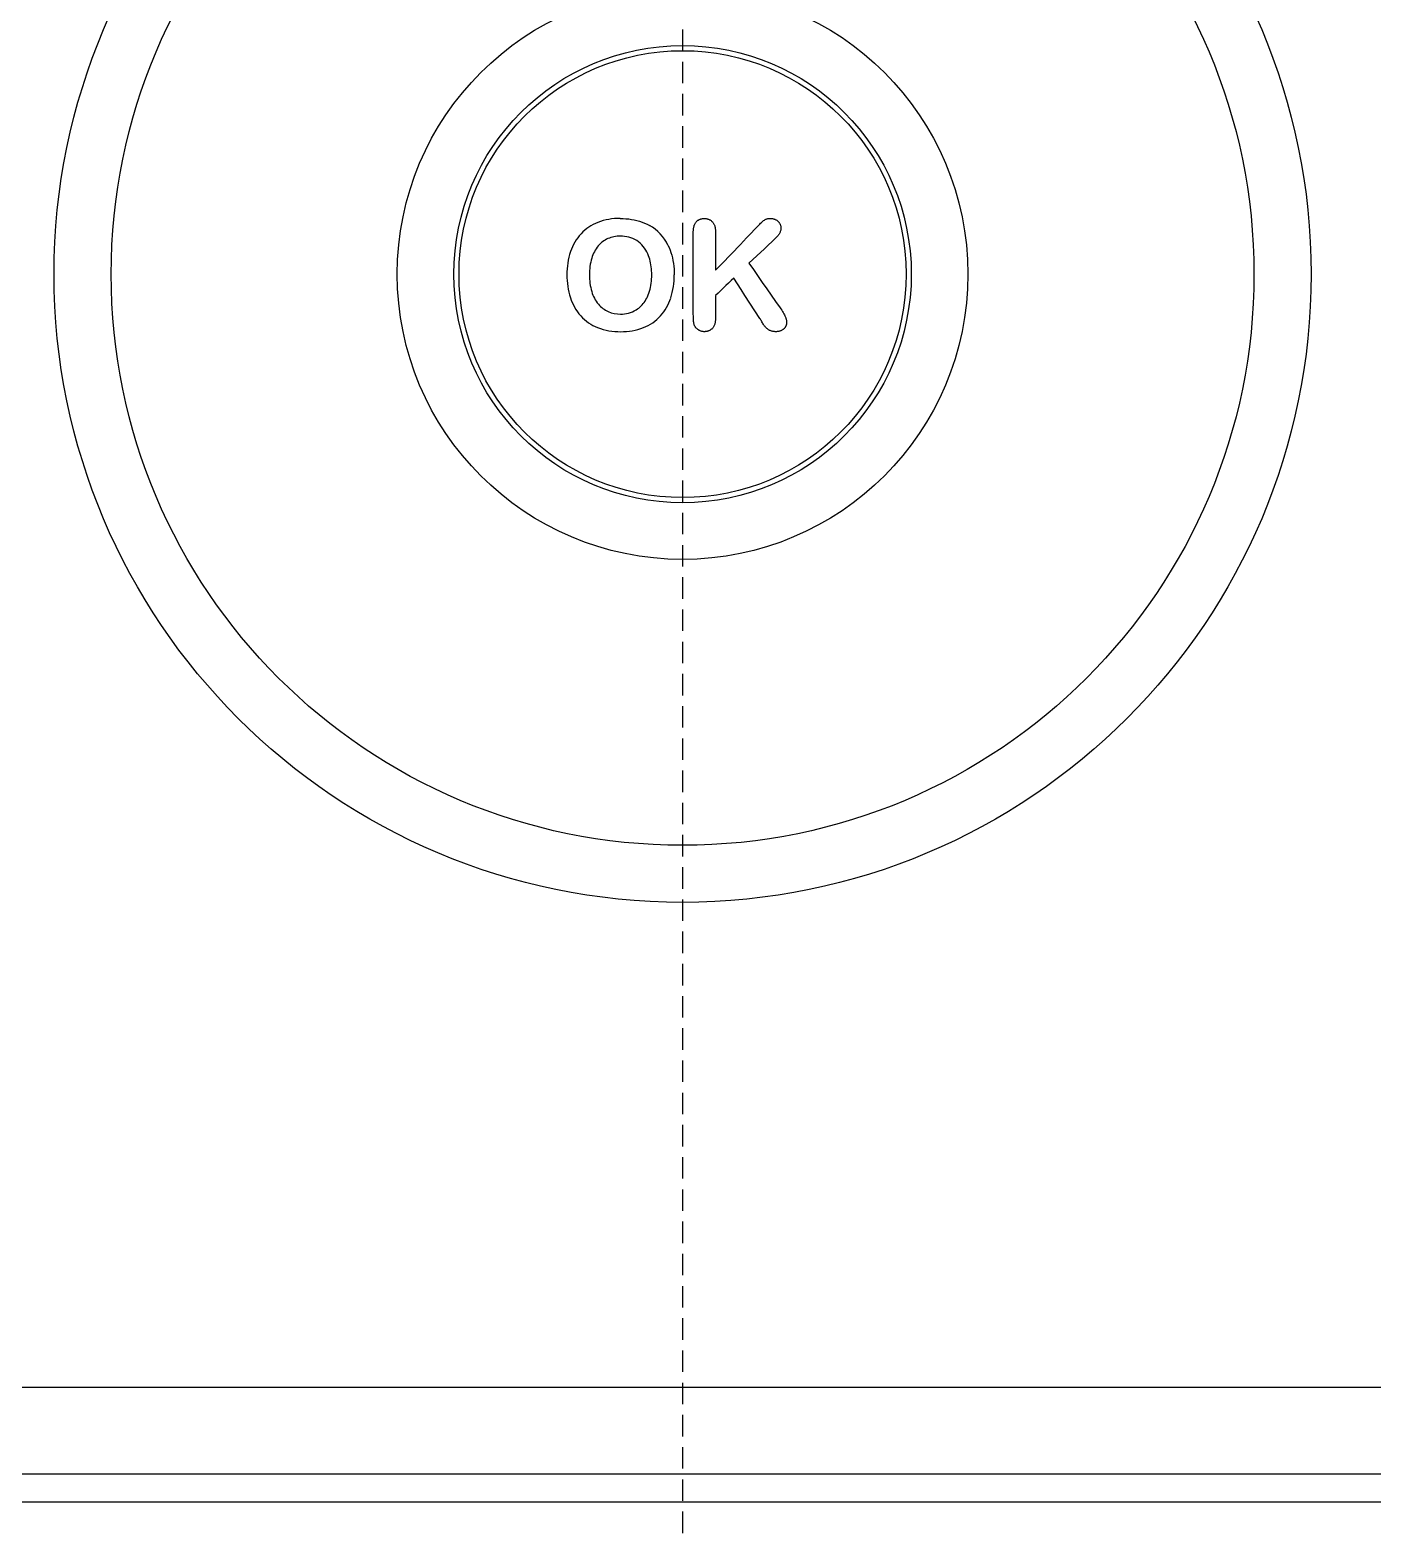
# Model space of a CAD drawing. Extents: x 0 to 144, y 0 to 348.
# Drawn here: x 56.81 to 88.06, y 197.57 to 232.49 of the extents above; entities that cross this region are included whole.
import ezdxf

# ---------------------------------------------------------------- set-up
doc = ezdxf.new("R2010")
doc.units = 0
doc.linetypes.add('DASHED', pattern=[0.75, 0.5, -0.25])
doc.layers.add('-15N-THT. THIẾT BỊ ĐÓNG MỞ', color=40, linetype='CONTINUOUS')

# ---------------------------------------------------------------- blocks, each defined once
blk = doc.blocks.new('06 - N - SC VSD ATV630U07~55N4')
at = {"layer": '-15N-THT. THIẾT BỊ ĐÓNG MỞ', "color": 6, "linetype": 'DASHED'}
blk.add_line((0, 174), (0, -174), dxfattribs=at)
at = {"layer": '-15N-THT. THIẾT BỊ ĐÓNG MỞ'}
for p, q in [((-0.001, 58.128), (-0.001, 58.128)), ((-1.974, 54.01), (-1.974, 54.01)), ((-1.453, 54.102), (-1.385, 54.101)), ((-1.453, 54.102), (-1.453, 54.102)), ((-1.385, 54.101), (-1.318, 54.097)), ((-1.318, 54.097), (-1.253, 54.091)), ((-1.253, 54.091), (-1.188, 54.082)), ((-1.188, 54.082), (-1.124, 54.071)), ((-1.124, 54.071), (-1.062, 54.056)), ((-1.062, 54.056), (-1.001, 54.039)), ((-1.001, 54.039), (-0.942, 54.019)), ((-0.942, 54.019), (-0.884, 53.996)), ((-0.884, 53.996), (-0.827, 53.97)), ((-0.827, 53.97), (-0.773, 53.941)), ((-0.773, 53.941), (-0.773, 53.941)), ((0.249, 53.808), (0.25, 53.826)), ((0.249, 53.789), (0.249, 53.808)), ((0.249, 51.895), (0.249, 53.789)), ((0.249, 53.789), (0.249, 53.789)), ((0.25, 53.826), (0.251, 53.844)), ((0.251, 53.844), (0.253, 53.861)), ((0.253, 53.861), (0.256, 53.878)), ((0.256, 53.878), (0.259, 53.895)), ((0.259, 53.895), (0.262, 53.911)), ((0.262, 53.911), (0.267, 53.927)), ((0.267, 53.927), (0.271, 53.943)), ((0.271, 53.943), (0.277, 53.958)), ((0.277, 53.958), (0.284, 53.973)), ((0.284, 53.973), (0.291, 53.987)), ((0.291, 53.987), (0.299, 54)), ((0.299, 54), (0.308, 54.012)), ((0.308, 54.012), (0.317, 54.024)), ((0.317, 54.024), (0.324, 54.032)), ((0.317, 54.024), (0.317, 54.024)), ((0.324, 54.032), (0.332, 54.04)), ((0.332, 54.04), (0.34, 54.047)), ((0.34, 54.047), (0.348, 54.054)), ((0.348, 54.054), (0.357, 54.06)), ((0.357, 54.06), (0.366, 54.066)), ((0.366, 54.066), (0.375, 54.072)), ((0.375, 54.072), (0.385, 54.077)), ((0.385, 54.077), (0.395, 54.081)), ((0.395, 54.081), (0.405, 54.085)), ((0.405, 54.085), (0.415, 54.089)), ((0.415, 54.089), (0.426, 54.092)), ((0.426, 54.092), (0.436, 54.095)), ((0.436, 54.095), (0.447, 54.097)), ((0.447, 54.097), (0.459, 54.099)), ((0.459, 54.099), (0.47, 54.1)), ((0.47, 54.1), (0.481, 54.101)), ((0.481, 54.101), (0.493, 54.102)), ((0.493, 54.102), (0.505, 54.102)), ((0.505, 54.102), (0.519, 54.102)), ((0.505, 54.102), (0.505, 54.102)), ((0.519, 54.102), (0.533, 54.101)), ((0.533, 54.101), (0.548, 54.099)), ((0.548, 54.099), (0.562, 54.097)), ((0.562, 54.097), (0.575, 54.094)), ((0.575, 54.094), (0.588, 54.09)), ((0.588, 54.09), (0.601, 54.086)), ((0.601, 54.086), (0.614, 54.08)), ((0.614, 54.08), (0.627, 54.074)), ((0.627, 54.074), (0.639, 54.068)), ((0.639, 54.068), (0.65, 54.06)), ((0.65, 54.06), (0.662, 54.052)), ((0.662, 54.052), (0.672, 54.043)), ((0.672, 54.043), (0.683, 54.034)), ((0.683, 54.034), (0.692, 54.024)), ((0.692, 54.024), (0.702, 54.012)), ((0.692, 54.024), (0.692, 54.024)), ((0.702, 54.012), (0.712, 54)), ((0.712, 54), (0.72, 53.987)), ((0.72, 53.987), (0.728, 53.973)), ((0.728, 53.973), (0.735, 53.959)), ((0.735, 53.959), (0.741, 53.944)), ((0.741, 53.944), (0.746, 53.929)), ((0.746, 53.929), (0.751, 53.912)), ((0.751, 53.912), (0.755, 53.896)), ((0.755, 53.896), (0.758, 53.879)), ((0.758, 53.879), (0.761, 53.861)), ((0.761, 53.861), (0.763, 53.844)), ((0.763, 53.844), (0.764, 53.826)), ((0.764, 53.826), (0.765, 53.808)), ((0.765, 53.808), (0.765, 53.789)), ((0.765, 53.789), (0.765, 52.896)), ((0.765, 53.789), (0.765, 53.789)), ((1.489, 53.651), (1.779, 53.953)), ((1.779, 53.953), (1.797, 53.972)), ((1.779, 53.953), (1.779, 53.953)), ((1.797, 53.972), (1.815, 53.99)), ((1.815, 53.99), (1.833, 54.007)), ((1.833, 54.007), (1.851, 54.024)), ((1.851, 54.024), (1.868, 54.039)), ((1.868, 54.039), (1.885, 54.053)), ((1.885, 54.053), (1.902, 54.066)), ((1.902, 54.066), (1.912, 54.072)), ((1.902, 54.066), (1.902, 54.066)), ((1.912, 54.072), (1.923, 54.078)), ((1.923, 54.078), (1.935, 54.084)), ((1.935, 54.084), (1.946, 54.088)), ((1.946, 54.088), (1.959, 54.092)), ((1.959, 54.092), (1.971, 54.095)), ((1.971, 54.095), (1.984, 54.098)), ((1.984, 54.098), (1.998, 54.1)), ((1.998, 54.1), (2.012, 54.101)), ((2.012, 54.101), (2.025, 54.102)), ((2.025, 54.102), (2.04, 54.102)), ((2.04, 54.102), (2.053, 54.102)), ((2.04, 54.102), (2.04, 54.102)), ((2.053, 54.102), (2.067, 54.101)), ((2.067, 54.101), (2.08, 54.1)), ((2.08, 54.1), (2.093, 54.098)), ((2.093, 54.098), (2.106, 54.095)), ((2.106, 54.095), (2.119, 54.092)), ((2.119, 54.092), (2.131, 54.088)), ((2.131, 54.088), (2.144, 54.084)), ((2.144, 54.084), (2.155, 54.079)), ((2.155, 54.079), (2.167, 54.073)), ((2.167, 54.073), (2.178, 54.067)), ((2.178, 54.067), (2.189, 54.06)), ((2.189, 54.06), (2.199, 54.053)), ((2.199, 54.053), (2.209, 54.045)), ((2.209, 54.045), (2.219, 54.036)), ((2.219, 54.036), (2.227, 54.028)), ((2.219, 54.036), (2.219, 54.036)), ((2.227, 54.028), (2.235, 54.019)), ((2.235, 54.019), (2.243, 54.009)), ((2.243, 54.009), (2.25, 54)), ((2.25, 54), (2.256, 53.99)), ((2.256, 53.99), (2.262, 53.98)), ((2.267, 53.783), (2.26, 53.767)), ((2.262, 53.98), (2.268, 53.97)), ((2.273, 53.798), (2.267, 53.783)), ((2.268, 53.97), (2.272, 53.959)), ((2.272, 53.959), (2.277, 53.948)), ((2.279, 53.814), (2.273, 53.798)), ((2.277, 53.948), (2.28, 53.937)), ((2.283, 53.83), (2.279, 53.814)), ((2.28, 53.937), (2.283, 53.925)), ((2.283, 53.925), (2.285, 53.914)), ((2.286, 53.846), (2.283, 53.83)), ((2.285, 53.914), (2.287, 53.902)), ((2.287, 53.862), (2.286, 53.846)), ((2.287, 53.902), (2.288, 53.89)), ((2.288, 53.878), (2.287, 53.862)), ((2.288, 53.89), (2.288, 53.878)), ((2.288, 53.878), (2.288, 53.878)), ((-2.364, 53.748), (-2.364, 53.748)), ((-1.965, 53.464), (-1.965, 53.464)), ((-1.739, 53.633), (-1.739, 53.633)), ((-1.453, 53.692), (-1.453, 53.692)), ((-1.068, 53.586), (-1.068, 53.586)), ((-0.342, 53.483), (-0.316, 53.426)), ((-0.342, 53.483), (-0.342, 53.483)), ((-0.316, 53.426), (-0.292, 53.368)), ((0.91, 53.047), (1.344, 53.5)), ((1.344, 53.5), (1.489, 53.651)), ((1.992, 53.484), (1.903, 53.399)), ((2.082, 53.569), (1.992, 53.484)), ((2.172, 53.654), (2.082, 53.569)), ((2.185, 53.667), (2.172, 53.654)), ((2.172, 53.654), (2.172, 53.654)), ((2.198, 53.68), (2.185, 53.667)), ((2.21, 53.694), (2.198, 53.68)), ((2.222, 53.708), (2.21, 53.694)), ((2.233, 53.723), (2.222, 53.708)), ((2.243, 53.737), (2.233, 53.723)), ((2.252, 53.752), (2.243, 53.737)), ((2.26, 53.767), (2.252, 53.752)), ((-2.608, 53.33), (-2.608, 53.33)), ((-2.115, 53.179), (-2.115, 53.179)), ((-0.794, 53.236), (-0.81, 53.276)), ((-0.81, 53.276), (-0.81, 53.276)), ((-0.779, 53.196), (-0.794, 53.236)), ((-0.766, 53.154), (-0.779, 53.196)), ((-0.755, 53.111), (-0.766, 53.154)), ((-0.745, 53.068), (-0.755, 53.111)), ((-0.292, 53.368), (-0.271, 53.308)), ((-0.271, 53.308), (-0.253, 53.247)), ((-0.253, 53.247), (-0.237, 53.185)), ((-0.237, 53.185), (-0.224, 53.121)), ((-0.224, 53.121), (-0.214, 53.056)), ((1.634, 53.144), (1.544, 53.059)), ((1.723, 53.229), (1.634, 53.144)), ((1.903, 53.399), (1.723, 53.229)), ((-5.322, 52.806), (-5.322, 52.806)), ((-5.202, 52.806), (-5.202, 52.806)), ((-2.692, 52.792), (-2.692, 52.792)), ((-2.169, 52.792), (-2.169, 52.792)), ((-0.737, 53.023), (-0.745, 53.068)), ((-0.73, 52.978), (-0.737, 53.023)), ((-0.725, 52.932), (-0.73, 52.978)), ((-0.722, 52.886), (-0.725, 52.932)), ((-0.72, 52.839), (-0.722, 52.886)), ((-0.722, 52.691), (-0.72, 52.741)), ((-0.719, 52.792), (-0.72, 52.839)), ((-0.72, 52.741), (-0.719, 52.792)), ((-0.719, 52.792), (-0.719, 52.792)), ((-0.214, 53.056), (-0.206, 52.99)), ((-0.206, 52.99), (-0.2, 52.924)), ((-0.2, 52.924), (-0.197, 52.856)), ((-0.197, 52.856), (-0.196, 52.788)), ((-0.196, 52.788), (-0.196, 52.788)), ((0.765, 52.896), (0.91, 53.047)), ((0.765, 52.896), (0.765, 52.896)), ((1.544, 53.059), (1.647, 52.911)), ((1.544, 53.059), (1.544, 53.059)), ((1.647, 52.911), (1.854, 52.615)), ((5.201, 52.806), (5.201, 52.806)), ((5.321, 52.806), (5.321, 52.806)), ((-2.115, 52.399), (-2.115, 52.399)), ((-0.784, 52.365), (-0.769, 52.408)), ((-0.769, 52.408), (-0.757, 52.453)), ((-0.757, 52.453), (-0.747, 52.499)), ((-0.747, 52.499), (-0.738, 52.545)), ((-0.738, 52.545), (-0.731, 52.593)), ((-0.731, 52.593), (-0.726, 52.642)), ((-0.726, 52.642), (-0.722, 52.691)), ((0.886, 52.424), (0.826, 52.366)), ((0.946, 52.482), (0.886, 52.424)), ((1.007, 52.54), (0.946, 52.482)), ((1.067, 52.598), (1.007, 52.54)), ((1.127, 52.656), (1.067, 52.598)), ((1.188, 52.713), (1.127, 52.656)), ((1.362, 52.445), (1.188, 52.713)), ((1.188, 52.713), (1.188, 52.713)), ((1.449, 52.311), (1.362, 52.445)), ((1.854, 52.615), (1.957, 52.467)), ((1.957, 52.467), (2.061, 52.319)), ((-2.612, 52.258), (-2.612, 52.258)), ((-1.96, 52.107), (-1.96, 52.107)), ((-1.022, 52.017), (-0.994, 52.04)), ((-0.994, 52.04), (-0.968, 52.065)), ((-0.968, 52.065), (-0.942, 52.092)), ((-0.942, 52.092), (-0.918, 52.12)), ((-0.918, 52.12), (-0.896, 52.149)), ((-0.896, 52.149), (-0.874, 52.181)), ((-0.874, 52.181), (-0.854, 52.213)), ((-0.854, 52.213), (-0.835, 52.247)), ((-0.835, 52.247), (-0.818, 52.282)), ((-0.818, 52.282), (-0.8, 52.323)), ((-0.818, 52.282), (-0.818, 52.282)), ((-0.8, 52.323), (-0.784, 52.365)), ((-0.276, 52.251), (-0.276, 52.251)), ((0.826, 52.366), (0.765, 52.308)), ((0.765, 52.308), (0.765, 51.782)), ((0.765, 52.308), (0.765, 52.308)), ((1.798, 51.775), (1.449, 52.311)), ((2.061, 52.319), (2.164, 52.171)), ((2.164, 52.171), (2.267, 52.023)), ((-2.373, 51.835), (-2.373, 51.835)), ((-1.731, 51.935), (-1.731, 51.935)), ((-1.446, 51.877), (-1.446, 51.877)), ((-1.082, 51.976), (-1.052, 51.996)), ((-1.082, 51.976), (-1.082, 51.976)), ((-1.052, 51.996), (-1.022, 52.017)), ((-0.516, 51.833), (-0.516, 51.833)), ((0.249, 51.865), (0.249, 51.895)), ((0.249, 51.895), (0.249, 51.895)), ((0.25, 51.836), (0.249, 51.865)), ((0.25, 51.808), (0.25, 51.836)), ((0.251, 51.781), (0.25, 51.808)), ((0.252, 51.755), (0.251, 51.781)), ((0.253, 51.731), (0.252, 51.755)), ((0.254, 51.709), (0.253, 51.731)), ((0.255, 51.698), (0.254, 51.709)), ((0.254, 51.709), (0.254, 51.709)), ((0.257, 51.687), (0.255, 51.698)), ((0.258, 51.676), (0.257, 51.687)), ((0.759, 51.691), (0.755, 51.674)), ((0.761, 51.708), (0.759, 51.691)), ((0.763, 51.726), (0.761, 51.708)), ((0.764, 51.744), (0.763, 51.726)), ((0.765, 51.763), (0.764, 51.744)), ((0.765, 51.782), (0.765, 51.763)), ((0.765, 51.782), (0.765, 51.782)), ((1.809, 51.756), (1.798, 51.775)), ((1.798, 51.775), (1.798, 51.775)), ((1.82, 51.736), (1.809, 51.756)), ((1.832, 51.717), (1.82, 51.736)), ((1.844, 51.697), (1.832, 51.717)), ((1.856, 51.676), (1.844, 51.697)), ((2.267, 52.023), (2.287, 51.995)), ((2.267, 52.023), (2.267, 52.023)), ((2.287, 51.995), (2.305, 51.967)), ((2.305, 51.967), (2.323, 51.94)), ((2.323, 51.94), (2.339, 51.913)), ((2.339, 51.913), (2.354, 51.886)), ((2.354, 51.886), (2.369, 51.859)), ((2.369, 51.859), (2.381, 51.834)), ((2.381, 51.834), (2.388, 51.82)), ((2.381, 51.834), (2.381, 51.834)), ((2.388, 51.82), (2.393, 51.806)), ((2.393, 51.806), (2.399, 51.791)), ((2.399, 51.791), (2.403, 51.777)), ((2.403, 51.777), (2.408, 51.763)), ((2.408, 51.763), (2.411, 51.749)), ((2.411, 51.749), (2.415, 51.734)), ((2.415, 51.734), (2.417, 51.72)), ((2.417, 51.72), (2.419, 51.706)), ((2.419, 51.706), (2.42, 51.692)), ((2.42, 51.692), (2.42, 51.677)), ((-1.977, 51.563), (-1.977, 51.563)), ((-1.442, 51.467), (-1.442, 51.467)), ((-0.909, 51.561), (-0.909, 51.561)), ((0.26, 51.665), (0.258, 51.676)), ((0.262, 51.654), (0.26, 51.665)), ((0.265, 51.644), (0.262, 51.654)), ((0.268, 51.634), (0.265, 51.644)), ((0.271, 51.624), (0.268, 51.634)), ((0.275, 51.614), (0.271, 51.624)), ((0.279, 51.605), (0.275, 51.614)), ((0.283, 51.595), (0.279, 51.605)), ((0.29, 51.585), (0.283, 51.595)), ((0.283, 51.595), (0.283, 51.595)), ((0.296, 51.575), (0.29, 51.585)), ((0.303, 51.565), (0.296, 51.575)), ((0.311, 51.555), (0.303, 51.565)), ((0.319, 51.546), (0.311, 51.555)), ((0.328, 51.538), (0.319, 51.546)), ((0.337, 51.529), (0.328, 51.538)), ((0.346, 51.522), (0.337, 51.529)), ((0.356, 51.515), (0.346, 51.522)), ((0.367, 51.508), (0.356, 51.515)), ((0.378, 51.501), (0.367, 51.508)), ((0.388, 51.496), (0.378, 51.501)), ((0.378, 51.501), (0.378, 51.501)), ((0.399, 51.491), (0.388, 51.496)), ((0.411, 51.486), (0.399, 51.491)), ((0.422, 51.481), (0.411, 51.486)), ((0.433, 51.478), (0.422, 51.481)), ((0.445, 51.474), (0.433, 51.478)), ((0.457, 51.472), (0.445, 51.474)), ((0.469, 51.47), (0.457, 51.472)), ((0.481, 51.468), (0.469, 51.47)), ((0.493, 51.467), (0.481, 51.468)), ((0.505, 51.467), (0.493, 51.467)), ((0.516, 51.467), (0.505, 51.467)), ((0.505, 51.467), (0.505, 51.467)), ((0.527, 51.468), (0.516, 51.467)), ((0.539, 51.469), (0.527, 51.468)), ((0.55, 51.47), (0.539, 51.469)), ((0.561, 51.472), (0.55, 51.47)), ((0.572, 51.475), (0.561, 51.472)), ((0.582, 51.477), (0.572, 51.475)), ((0.593, 51.48), (0.582, 51.477)), ((0.603, 51.484), (0.593, 51.48)), ((0.613, 51.488), (0.603, 51.484)), ((0.623, 51.493), (0.613, 51.488)), ((0.632, 51.498), (0.623, 51.493)), ((0.642, 51.503), (0.632, 51.498)), ((0.651, 51.509), (0.642, 51.503)), ((0.659, 51.515), (0.651, 51.509)), ((0.668, 51.522), (0.659, 51.515)), ((0.676, 51.529), (0.668, 51.522)), ((0.684, 51.536), (0.676, 51.529)), ((0.692, 51.544), (0.684, 51.536)), ((0.702, 51.556), (0.692, 51.544)), ((0.692, 51.544), (0.692, 51.544)), ((0.712, 51.568), (0.702, 51.556)), ((0.72, 51.581), (0.712, 51.568)), ((0.728, 51.595), (0.72, 51.581)), ((0.735, 51.61), (0.728, 51.595)), ((0.741, 51.625), (0.735, 51.61)), ((0.747, 51.641), (0.741, 51.625)), ((0.751, 51.657), (0.747, 51.641)), ((0.755, 51.674), (0.751, 51.657)), ((1.868, 51.656), (1.856, 51.676)), ((1.881, 51.635), (1.868, 51.656)), ((1.889, 51.622), (1.881, 51.635)), ((1.881, 51.635), (1.881, 51.635)), ((1.898, 51.609), (1.889, 51.622)), ((1.908, 51.596), (1.898, 51.609)), ((1.917, 51.584), (1.908, 51.596)), ((1.928, 51.573), (1.917, 51.584)), ((1.938, 51.561), (1.928, 51.573)), ((1.949, 51.551), (1.938, 51.561)), ((1.96, 51.541), (1.949, 51.551)), ((1.972, 51.531), (1.96, 51.541)), ((1.984, 51.522), (1.972, 51.531)), ((1.996, 51.513), (1.984, 51.522)), ((2.01, 51.505), (1.996, 51.513)), ((1.996, 51.513), (1.996, 51.513)), ((2.024, 51.497), (2.01, 51.505)), ((2.038, 51.491), (2.024, 51.497)), ((2.053, 51.485), (2.038, 51.491)), ((2.069, 51.48), (2.053, 51.485)), ((2.085, 51.476), (2.069, 51.48)), ((2.102, 51.473), (2.085, 51.476)), ((2.119, 51.47), (2.102, 51.473)), ((2.136, 51.468), (2.119, 51.47)), ((2.154, 51.467), (2.136, 51.468)), ((2.172, 51.467), (2.154, 51.467)), ((2.186, 51.467), (2.172, 51.467)), ((2.172, 51.467), (2.172, 51.467)), ((2.199, 51.468), (2.186, 51.467)), ((2.213, 51.469), (2.199, 51.468)), ((2.226, 51.471), (2.213, 51.469)), ((2.24, 51.474), (2.226, 51.471)), ((2.252, 51.476), (2.24, 51.474)), ((2.265, 51.48), (2.252, 51.476)), ((2.277, 51.484), (2.265, 51.48)), ((2.289, 51.489), (2.277, 51.484)), ((2.301, 51.494), (2.289, 51.489)), ((2.312, 51.5), (2.301, 51.494)), ((2.323, 51.507), (2.312, 51.5)), ((2.333, 51.514), (2.323, 51.507)), ((2.343, 51.521), (2.333, 51.514)), ((2.352, 51.53), (2.343, 51.521)), ((2.359, 51.536), (2.352, 51.53)), ((2.352, 51.53), (2.352, 51.53)), ((2.365, 51.543), (2.359, 51.536)), ((2.371, 51.549), (2.365, 51.543)), ((2.377, 51.556), (2.371, 51.549)), ((2.383, 51.563), (2.377, 51.556)), ((2.388, 51.57), (2.383, 51.563)), ((2.393, 51.578), (2.388, 51.57)), ((2.397, 51.585), (2.393, 51.578)), ((2.401, 51.593), (2.397, 51.585)), ((2.405, 51.601), (2.401, 51.593)), ((2.408, 51.609), (2.405, 51.601)), ((2.411, 51.617), (2.408, 51.609)), ((2.413, 51.625), (2.411, 51.617)), ((2.415, 51.634), (2.413, 51.625)), ((2.417, 51.642), (2.415, 51.634)), ((2.419, 51.651), (2.417, 51.642)), ((2.42, 51.669), (2.419, 51.66)), ((2.419, 51.66), (2.419, 51.651)), ((2.42, 51.677), (2.42, 51.669)), ((2.42, 51.677), (2.42, 51.677)), ((-0.001, 47.485), (-0.001, 47.485)), ((-0.001, 46.167), (-0.001, 46.167)), ((-0.001, 39.51), (-0.001, 39.51)), ((-0.001, 38.183), (-0.001, 38.183)), ((33.238, 26.89), (-32.761, 26.89)), ((-33.336, 24.881), (33.897, 24.881)), ((-33.433, 24.228), (33.92, 24.228))]:
    blk.add_line(p, q, dxfattribs=at)
for radius in [14.624, 13.296, 6.64, 5.322, 5.202]:
    blk.add_circle((-0.001, 52.806), radius, dxfattribs=at)
for centre, radius, start, end in [((-1.592, 53.02), 1.061, 111.1227, 136.6945), ((-1.473, 52.698), 1.405, 89.1529, 110.8849), ((-1.284, 53.026), 1.048, 25.8664, 60.7708), ((-1.519, 52.973), 1.146, 137.4532, 161.8252), ((-1.325, 52.945), 0.824, 140.9735, 163.4873), ((-1.487, 53.061), 0.625, 113.8027, 139.8772), ((-1.456, 52.986), 0.706, 89.6778, 113.609), ((-1.443, 52.978), 0.714, 58.3633, 90.7758), ((-1.436, 53.018), 0.677, 22.4415, 57.1102), ((-1.022, 52.809), 1.67, 161.8005, 180.596), ((-0.884, 52.811), 1.285, 163.3242, 180.8475), ((-0.982, 52.774), 1.71, 179.413, 197.5735), ((-0.846, 52.772), 1.322, 179.1503, 196.3969), ((-1.907, 52.77), 1.711, 342.3466, 0.6037), ((-1.337, 52.625), 0.81, 196.1901, 219.7238), ((-1.492, 52.612), 1.174, 197.5378, 221.4264), ((-1.468, 52.524), 0.645, 220.2879, 245.9723), ((-1.377, 52.603), 1.155, 318.1409, 342.246), ((-1.596, 52.542), 1.05, 222.3225, 248.7364), ((-1.453, 52.575), 0.698, 246.5985, 270.6472), ((-1.441, 52.575), 0.698, 269.6082, 300.902), ((-1.294, 52.538), 1.05, 291.5185, 317.788), ((-1.462, 52.893), 1.426, 248.8363, 270.8152), ((-1.418, 52.888), 1.421, 269.0235, 290.9957)]:
    blk.add_arc(centre, radius, start, end, dxfattribs=at)

msp = doc.modelspace()

# ---------------------------------------------------------------- block references
msp.add_blockref('06 - N - SC VSD ATV630U07~55N4', (72, 174))

doc.saveas('drawing.dxf')
